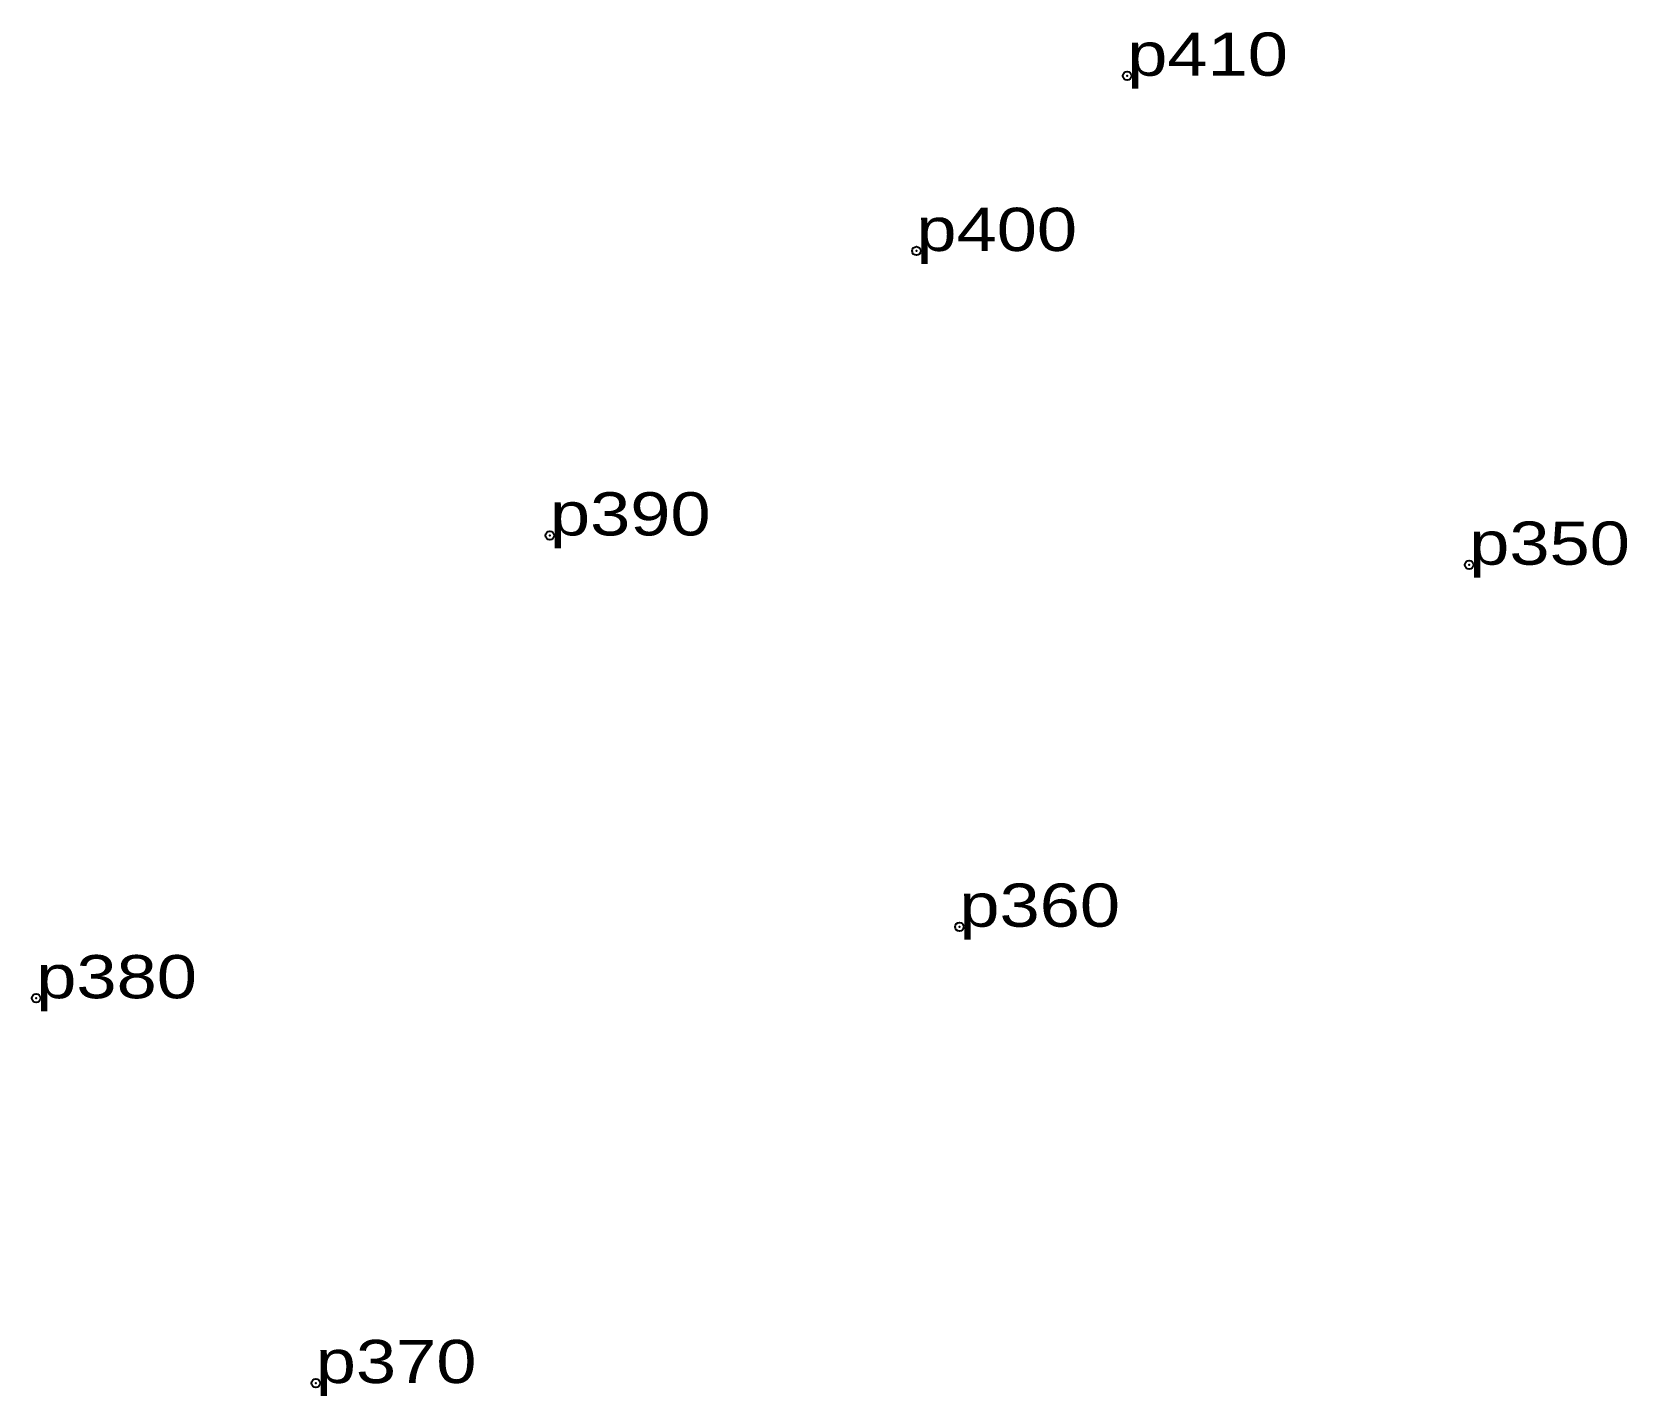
# Model space of a CAD drawing. Header units: metres. Extents: x 536582 to 540651, y 1835980 to 1838064.
# Drawn here: x 540585 to 540651.4, y 1835980.3 to 1836037.1 of the extents above; entities that cross this region are included whole.
import ezdxf

# ---------------------------------------------------------------- set-up
doc = ezdxf.new("R2010")
doc.units = ezdxf.units.M
doc.header["$LTSCALE"] = 0.72
doc.header["$PDMODE"] = 32
doc.header["$PDSIZE"] = 0.36
doc.layers.add('12', color=7, linetype='Continuous')
doc.layers.add('7', color=7, linetype='Continuous')

msp = doc.modelspace()

# ---------------------------------------------------------------- linework, layer by layer
at = {"layer": '7'}
for p in [(540630.6, 1836035.29), (540621.82, 1836027.99), (540606.56, 1836016.14), (540644.84, 1836014.92), (540623.61, 1835999.84), (540585.17, 1835996.86), (540596.81, 1835980.83)]:
    msp.add_point(p, dxfattribs=at)

# ---------------------------------------------------------------- texts
at = {"layer": '12', "width": 1.25}
for s, p in [('p410', (540630.6, 1836035.29)), ('p400', (540621.82, 1836027.99)), ('p390', (540606.56, 1836016.14)), ('p350', (540644.84, 1836014.92)), ('p360', (540623.61, 1835999.84)), ('p380', (540585.17, 1835996.86)), ('p370', (540596.81, 1835980.83))]:
    msp.add_text(s, height=1.8, dxfattribs=at).set_placement(p)

doc.saveas('drawing.dxf')
